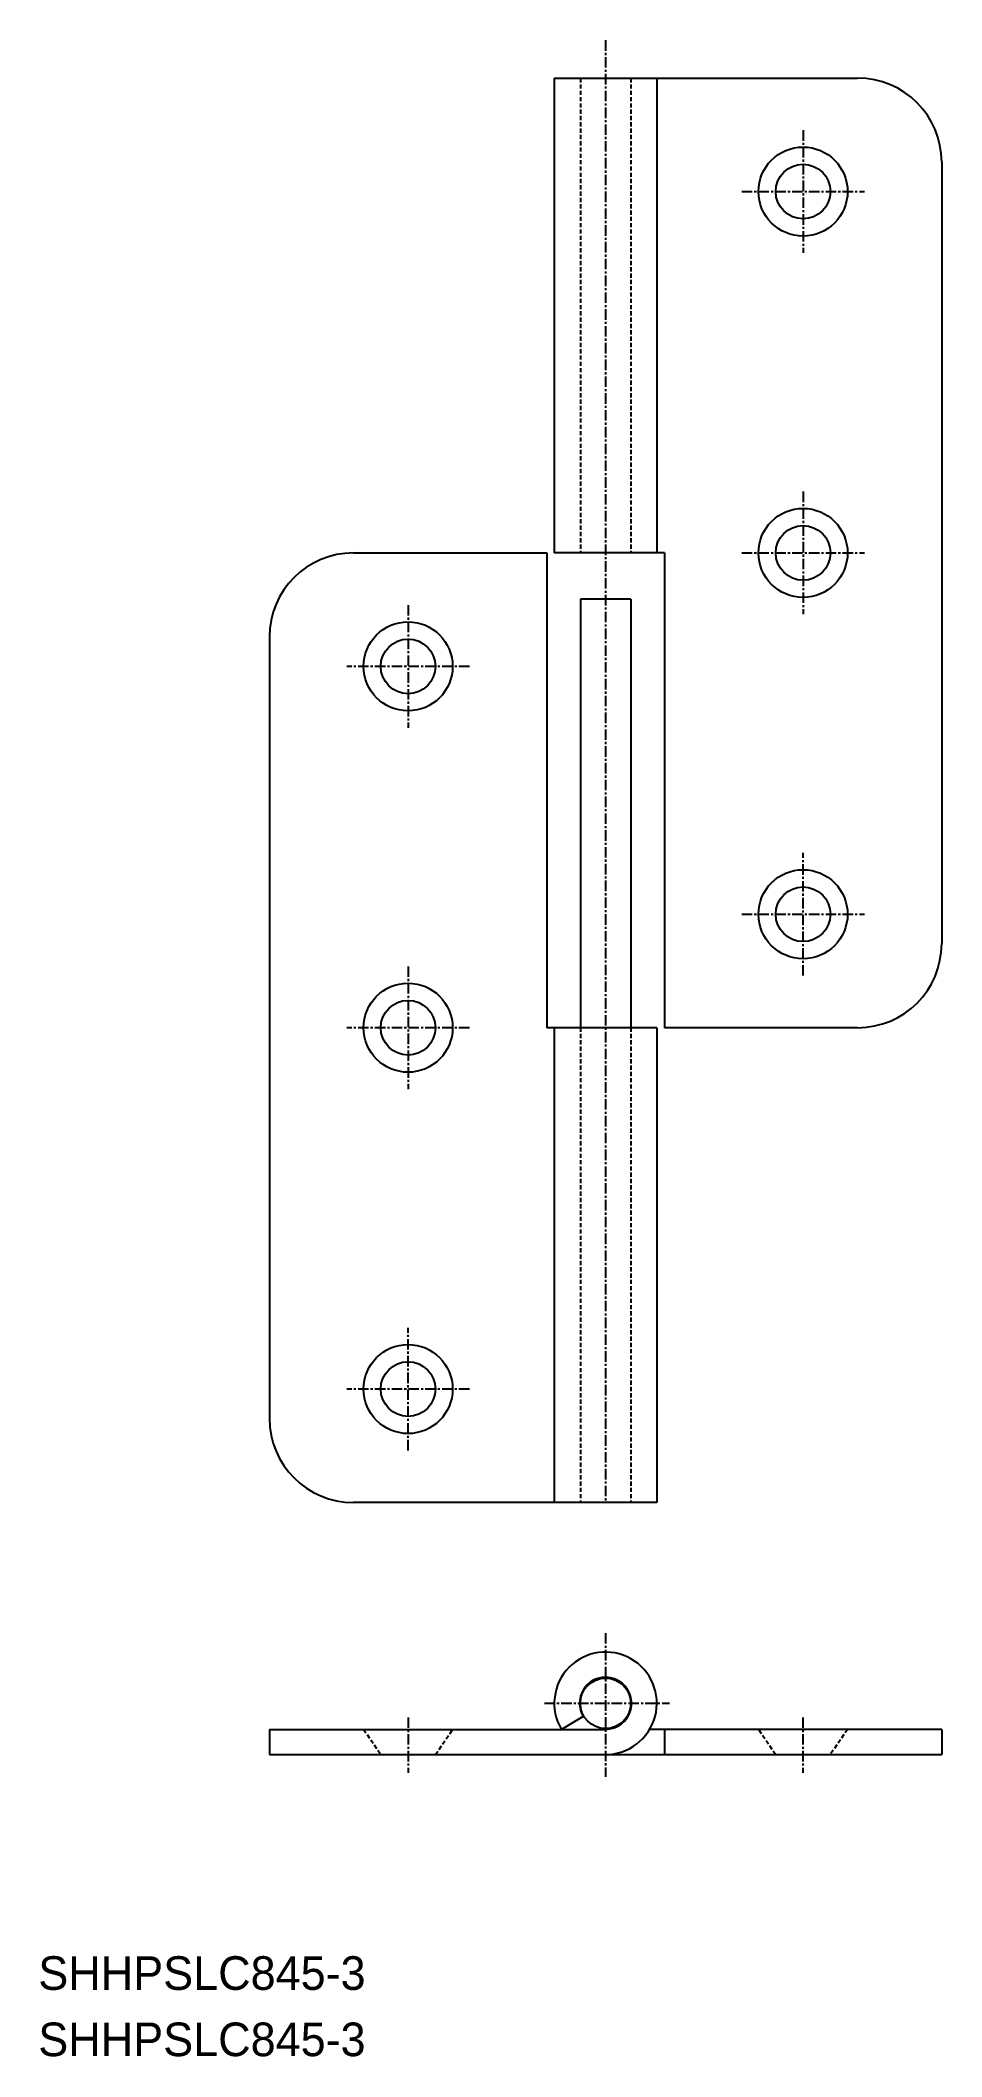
# Model space of a CAD drawing. Extents: x -16116 to -16009, y 328 to 568.
import ezdxf

# ---------------------------------------------------------------- set-up
doc = ezdxf.new("R2010")
doc.units = 0
doc.linetypes.add('CENTER', pattern=[2, 1.25, -0.25, 0.25, -0.25])
doc.linetypes.add('DASHED', pattern=[0.75, 0.5, -0.25])
doc.layers.get('0').update_dxf_attribs({"linetype": 'CONTINUOUS'})
doc.layers.add('CENTER', color=1, linetype='CENTER')

msp = doc.modelspace()

# ---------------------------------------------------------------- linework, layer by layer
at = {"color": 7, "linetype": 'CONTINUOUS'}
for p, q in [((-16055.17, 563.31), (-16055.17, 506.81)), ((-16055.17, 563.31), (-16019.07, 563.31)), ((-16042.97, 563.31), (-16042.97, 506.81)), ((-16009.07, 553.31), (-16009.07, 460.31)), ((-16079.07, 506.81), (-16056.07, 506.81)), ((-16056.07, 506.81), (-16056.07, 450.31)), ((-16042.07, 506.81), (-16055.17, 506.81)), ((-16042.07, 506.81), (-16042.07, 450.31)), ((-16046.07, 501.31), (-16052.07, 501.31)), ((-16052.07, 501.31), (-16052.07, 450.31)), ((-16046.07, 501.31), (-16046.07, 450.31)), ((-16089.07, 496.81), (-16089.07, 403.81)), ((-16042.97, 450.31), (-16056.07, 450.31)), ((-16055.17, 450.31), (-16055.17, 393.81)), ((-16042.97, 450.31), (-16042.97, 393.81)), ((-16019.07, 450.31), (-16042.07, 450.31)), ((-16042.97, 393.81), (-16079.07, 393.81)), ((-16051.74, 368.33), (-16054.33, 366.81)), ((-16089.07, 366.81), (-16089.07, 363.81)), ((-16089.07, 366.81), (-16049.07, 366.81)), ((-16042.07, 366.81), (-16043.82, 366.81)), ((-16042.07, 366.81), (-16042.07, 363.81)), ((-16009.07, 366.81), (-16042.07, 366.81)), ((-16009.07, 366.81), (-16009.07, 363.81)), ((-16089.07, 363.81), (-16042.07, 363.81)), ((-16042.07, 363.81), (-16009.07, 363.81))]:
    msp.add_line(p, q, dxfattribs=at)
at = {"color": 3, "linetype": 'DASHED'}
for p, q in [((-16052.07, 563.31), (-16052.07, 506.81)), ((-16046.07, 563.31), (-16046.07, 506.81)), ((-16052.07, 450.31), (-16052.07, 393.81)), ((-16046.07, 450.31), (-16046.07, 393.81)), ((-16077.86, 366.81), (-16075.81, 363.81)), ((-16069.31, 363.81), (-16067.26, 366.81)), ((-16028.83, 363.81), (-16030.88, 366.81)), ((-16020.28, 366.81), (-16022.33, 363.81))]:
    msp.add_line(p, q, dxfattribs=at)
at = {"color": 7, "linetype": 'CONTINUOUS'}
for centre, radius in [((-16025.57, 549.81), 5.3), ((-16025.57, 549.81), 3.25), ((-16025.57, 506.81), 5.3), ((-16025.57, 506.81), 3.25), ((-16072.57, 493.31), 5.3), ((-16072.57, 493.31), 3.25), ((-16025.57, 463.81), 5.3), ((-16025.57, 463.81), 3.25), ((-16072.57, 450.31), 5.3), ((-16072.57, 450.31), 3.25), ((-16072.57, 407.31), 5.3), ((-16072.57, 407.31), 3.25), ((-16049.07, 369.91), 3)]:
    msp.add_circle(centre, radius, dxfattribs=at)
for centre, radius, start, end in [((-16019.07, 553.31), 10, 0, 90), ((-16079.07, 496.81), 10, 90, 180), ((-16019.07, 460.31), 10, 270, 0), ((-16079.07, 403.81), 10, 180, 270), ((-16049.07, 369.91), 6.1, 270, 210.5438), ((-16049.07, 369.91), 3.1, 270, 210.5438)]:
    msp.add_arc(centre, radius, start, end, dxfattribs=at)
at = {"layer": 'CENTER', "color": 1, "linetype": 'CENTER'}
for p, q in [((-16049.07, 567.81), (-16049.07, 393.81)), ((-16025.57, 557.11), (-16025.57, 542.51)), ((-16032.87, 549.81), (-16018.27, 549.81)), ((-16025.57, 514.11), (-16025.57, 499.51)), ((-16032.87, 506.81), (-16018.27, 506.81)), ((-16072.57, 500.61), (-16072.57, 486.01)), ((-16065.27, 493.31), (-16079.87, 493.31)), ((-16025.57, 456.51), (-16025.57, 471.11)), ((-16032.87, 463.81), (-16018.27, 463.81)), ((-16072.57, 457.61), (-16072.57, 443.01)), ((-16065.27, 450.31), (-16079.87, 450.31)), ((-16072.57, 400.01), (-16072.57, 414.61)), ((-16065.27, 407.31), (-16079.87, 407.31)), ((-16049.07, 378.27), (-16049.07, 361.18)), ((-16056.35, 369.91), (-16041.47, 369.91)), ((-16072.56, 368.24), (-16072.56, 361.64)), ((-16025.58, 368.24), (-16025.58, 361.64))]:
    msp.add_line(p, q, dxfattribs=at)

# ---------------------------------------------------------------- texts
at = {"color": 7, "linetype": 'CONTINUOUS'}
for p in [(-16116.57, 335.81), (-16116.57, 327.92)]:
    msp.add_text('SHHPSLC845-3', height=4, dxfattribs=at).set_placement(p)

doc.saveas('drawing.dxf')
